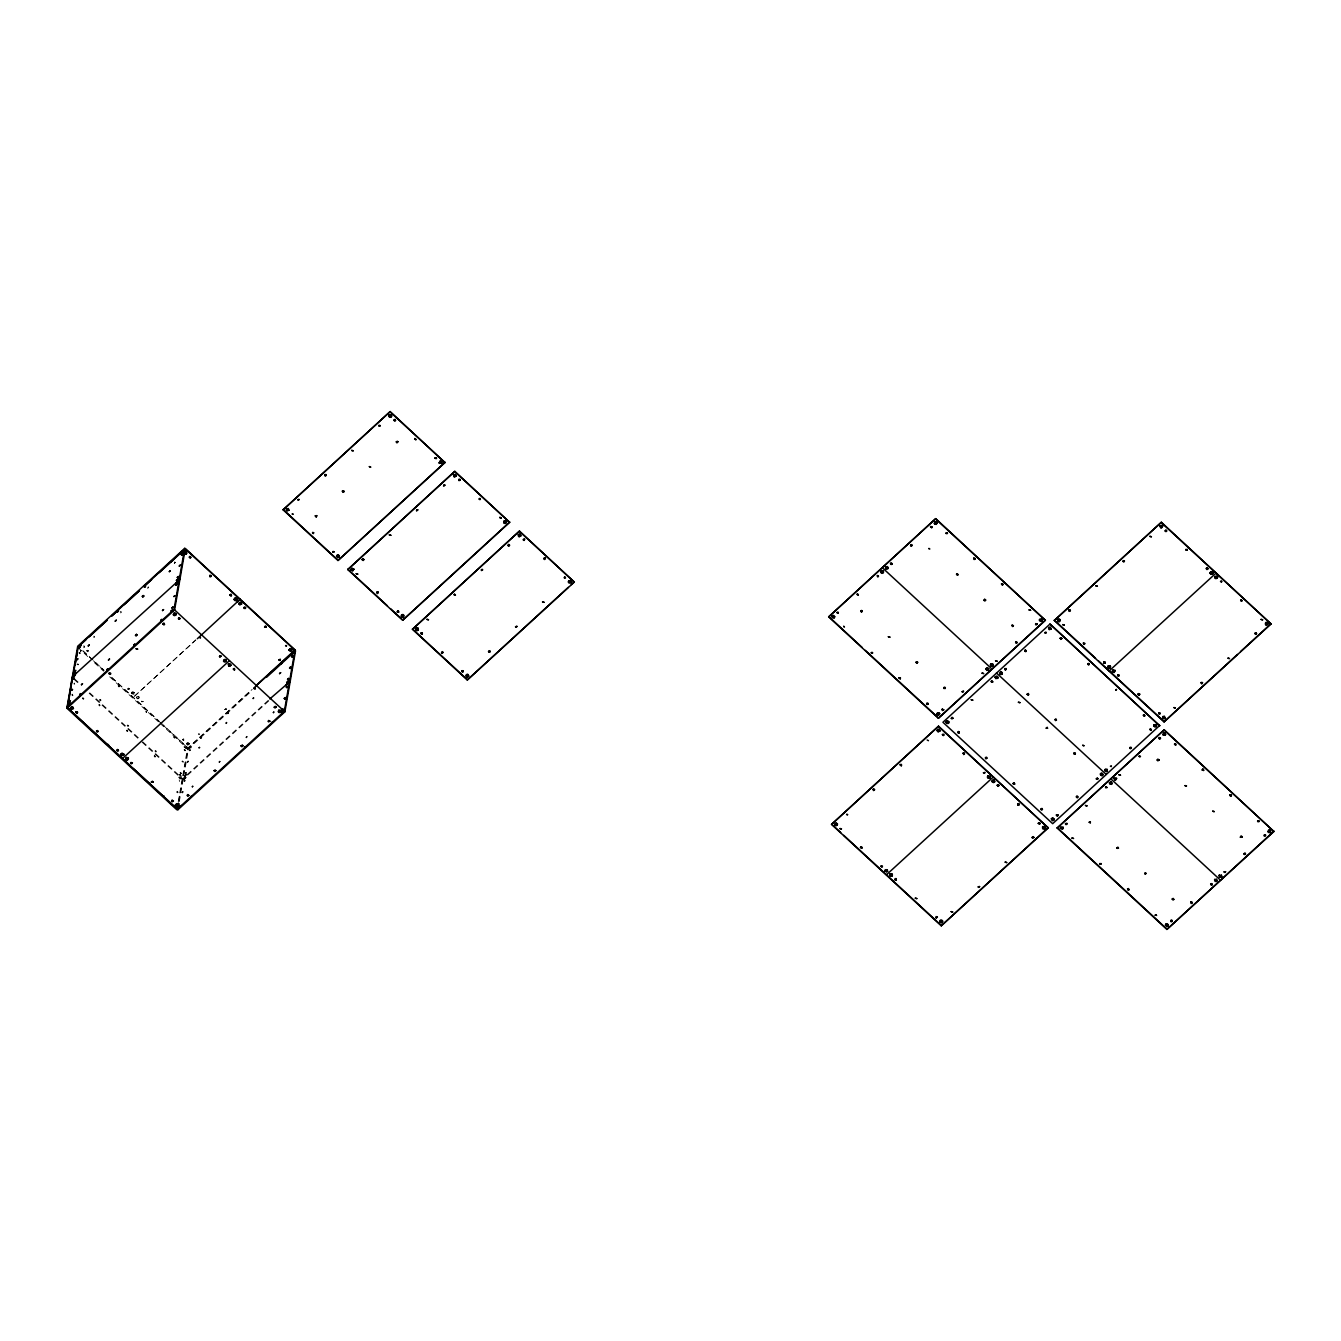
<?xml version="1.0" encoding="UTF-8"?>
<svg xmlns="http://www.w3.org/2000/svg" width="1341" height="1341" viewBox="0 0 1341 1341"><rect width="100%" height="100%" fill="white"/><g stroke="black" fill="none" stroke-linecap="round" stroke-linejoin="round"><path stroke-width="0.75" stroke-dasharray="5 3.75" d="M88.188 651.307C86.997 647.887 86.729 653.637 88.154 650.452M93.937 637.645L93.971 636.103M120.774 612.988L120.606 611.278M127.68 688.989L129.122 688.654M129.205 689.207C127.864 685.519 127.345 692.057 129.256 688.52M131.653 693.247C132.021 689.19 135.592 694.37 134.486 692.643M136.279 697.521C137.201 694.202 141.157 699.499 138.089 695.979C134.67 695.459 137.218 701.092 138.978 697.907M141.543 701.796L143.118 701.695L141.693 701.125M141.626 701.661L143.101 701.326M182.544 739.696L183.516 739.025L183.868 740.215M186.516 743.953L187.975 742.361L189.416 743.685M199.407 734.365C198.703 732.387 197.362 735.337 199.457 734.047M224.902 709.423C227.065 709.087 226.21 707.662 224.936 709.607M84.248 646.211L84.198 647.2L83.863 645.624M94.289 637.226L94.256 636.372M121.31 612.502L121.277 611.647M131.703 693.582L131.753 692.61M189.232 744.339L187.589 745.227L186.617 743.3M178.219 801.583L187.455 748.664L252.192 689.408M178.755 801.097L188.058 747.859L250.717 690.498M179.308 801.6L188.545 748.68L251.22 691.319M189.617 750.876C189.819 747.725 189.735 752.402 190.673 749.921M189.601 748.932C189.852 743.853 193.774 748.429 189.047 748.412M190.087 749.569L189.081 750.541M187.053 761.872C190.238 759.408 185.93 764.471 188.126 760.883M187.606 762.442L188.679 761.319M185.276 776.975L184.337 779.507L186.248 777.529L184.153 776.255L186.047 774.293L185.125 776.808M185.645 773.69C185.829 770.555 185.745 775.232 186.684 772.734M186.097 772.382L185.092 773.371M186.131 774.444L184.17 776.372M185.678 777.026L184.857 778.233M184.27 781.568C186.935 780.361 181.773 781.049 185.343 780.445M181.722 792.397C184.874 789.916 180.633 795.012 182.795 791.408M200.764 738.656C201.167 735.036 200.681 740.316 201.837 737.533M199.038 748.412C201.72 747.272 196.524 747.892 200.111 747.356M191.713 786.765C194.814 784.25 190.606 789.313 192.786 785.776M227.769 713.865C230.451 712.792 225.254 713.362 228.842 712.809M226.059 723.738C228.724 722.481 223.578 723.185 227.132 722.631M218.717 762.023C221.818 759.509 217.628 764.588 219.807 761.034M253.08 699.013C255.762 697.739 250.583 698.493 254.153 697.89M245.738 737.299C248.89 734.767 244.632 739.712 246.811 736.31M272.759 712.574C275.911 710.026 271.67 715.055 273.832 711.585M84.248 646.882L83.846 647.77M86.813 650.435L87.249 651.793L88.238 650.988M139.112 697.588L138.71 698.477M226.478 709.322L224.986 709.305M78.801 652.732C82.337 653.017 77.258 652.765 79.907 653.754M79.354 652.346L80.46 653.268M80.46 651.743L80.393 650.653M80.762 651.726L81.13 650.452M77.04 664.667L78.432 664.734L77.812 663.728M74.576 684.296C74.744 681.211 74.459 684.715 73.705 683.793M72.129 695.627L72.096 694.889M72.565 695.778L72.129 694.102M101.044 700.455C97.357 699.834 102.939 700.404 100.005 699.298M100.541 700.89L99.536 699.767M99.2 704.31C99.284 707.914 99.217 702.751 100.173 705.483M99.636 705.986L98.765 704.83M118.528 685.368C118.829 688.888 118.461 683.86 119.6 686.458M119.031 687.011L118.058 685.838M127.144 725.464C130.613 725.783 125.685 725.364 128.216 726.554M127.713 724.911L128.803 726.001M127.814 731.113C124.428 730.459 129.557 730.962 126.808 730.107M127.345 731.583L126.372 730.409M145.666 711.535C149.387 711.92 144.325 711.535 146.571 712.624M146.203 711.048L146.538 712.037M155.439 750.507C155.774 754.044 155.305 748.949 156.511 751.597M155.925 752.15L154.886 751.01M154.081 756.022C156.461 758.889 153.612 753.307 155.053 757.196M154.55 755.553L155.623 756.642M173.576 737.081C175.503 739.914 173.458 734.482 174.481 738.17M173.944 736.578L175.001 737.734M183.901 746.87C191.143 751.53 179.275 743.802 185.879 748.865M184.505 746.266L186.416 748.362M184.019 749.787C186.416 752.687 183.516 747.054 185.024 750.893M184.488 749.317L185.544 750.457M183.549 761.872L181.923 761.286L182.829 761.47M182.477 760.883L183.013 762.375M180.046 772.617C182.426 775.551 179.543 769.818 181.052 773.723M179.208 774.679C183.298 780.11 178.018 770.405 181.052 776.724M179.627 774.226L181.538 776.338M178.638 777.294C183.214 782.591 177.247 772.936 180.549 779.406M179.174 776.808L181.085 778.903M179.158 779.842L179.66 781.485M176.61 791.911C179.979 791.827 175.168 791.911 177.716 792.849M177.18 791.257L178.252 792.347M148.13 588.079L148.365 587.09M182.644 739.344C186.013 737.936 181.069 741.539 183.767 740.014M185.092 778.132L184.27 779.456M195.853 639.808L133.128 697.471L195.786 640.11M268.25 700.354L182.125 779.188L140.973 741.171M268.803 700.874L183.231 779.222L141.526 740.668M86.88 650.586L87.986 650.603M129.054 689.207L127.848 689.039M132.055 692.325L134.284 692.643M134.15 693.9L131.904 693.599M141.76 701.293L142.967 701.46M186.919 743.031L189.299 743.652M189.014 744.607L186.634 743.97M183.834 781.065L184.79 779.942M174.246 561.913L175.252 562.499M133.849 694.102L132.139 693.867M138.475 698.376L136.38 697.538M78.365 664.767L77.141 664.13M73.034 695.292L72.079 694.42M181.488 773.304L180.549 772.902M252.561 698.527L253.6 697.387M225.556 723.252L226.579 722.112M186.684 774.847L184.723 776.892M183.784 778.987L186.231 777.411M193.339 786.212L192.266 787.335M183.348 791.861L182.275 792.984M147.577 588.28L148.298 586.922M174.397 563.522L175.386 562.365M174.263 563.153L175.302 562.197M274.385 712.037L273.313 713.144M227.216 713.412L228.288 712.289M247.364 736.762L246.291 737.885M200.211 738.137L201.284 737.03M198.485 747.96L199.558 746.836M220.36 761.487L219.287 762.61M82.891 650.687L104.229 670.399M111.839 677.44L159.093 721.106M160.618 722.514L188.058 747.859M82.84 650.988L91.976 659.437M93.501 660.845L104.179 670.701M111.789 677.741L188.545 748.68M77.728 647.267L88.389 657.124M94.49 662.756L103.626 671.204M109.727 676.836L158.506 721.894M160.032 723.302L187.455 748.664M74.459 678.714L79.035 682.938M89.696 692.794L140 739.26M73.923 679.2L78.482 683.424M89.16 693.28L139.447 739.763M225.053 709.473L226.478 708.953"/><path stroke-width="1.5" d="M70.687 708.199C75.834 703.522 70.47 713.814 71.442 706.774M73.487 708.584L71.727 706.958M76.035 711.987L77.175 712.792M77.56 712.188L76.538 713.177L76.102 711.803M97.994 731.633L96.518 731.113L97.893 731.096M110.515 674.054L109.141 673.182L110.599 673.869M120.941 754.631L122.031 753.072L123.724 754.329M125.568 758.889L126.305 757.464M128.451 758.637L126.993 760.23L125.668 758.922M130.831 763.18L132.256 762.845M132.424 762.895L131.401 763.867L131.1 762.359M163.25 623.548L163.133 624.403M164.625 624.42L163.669 623.531M151.332 782.121L152.84 781.971M175.973 614.781L176.006 613.792M178.537 619.022C179.761 615.033 179.845 621.889 178.521 618.184M180.046 618.385L178.521 618.553M190.673 557.504L189.182 557.102L190.539 557.504M171.916 800.577L172.419 801.767L173.408 800.979M175.805 805.321L176.559 803.896M178.705 805.069L176.878 806.611L176.04 804.365M200.463 637.83C199.038 637.713 199.356 636.841 200.446 637.696M209.682 576.429L210.084 575.323L211.224 575.775M210.034 575.624C213.001 575.658 208.894 578.474 209.934 575.423M187.79 794.543L187.572 796.152L188.779 795.247M219.455 656.57C221.969 653.369 219.723 660.007 219.723 655.766M234.139 599.444C234.273 595.991 239.184 599.293 235.932 600.734C232.429 601.07 235.379 596.041 236.921 599.159M226.21 661.214L226.109 659.906M214.191 770.807L215.499 770.321M237.022 599.176L236.787 600.148M214.275 770.673L215.784 770.522M230.836 665.471C229.328 659.621 226.73 669.561 230.887 665.17M238.748 603.718L240.207 602.126L241.598 603.752M241.548 604.087L240.525 602.478L238.799 603.383L239.821 604.992L241.598 603.785M233.384 668.874L234.289 670.081L234.507 668.472M245.235 608.311C242.268 608.345 246.509 605.445 245.353 608.512M245.621 607.708L244.112 607.641M241.196 746.065L242.52 745.596M255.343 688.536L254.824 687.346L253.835 688.134M266.054 627.152C265.149 623.682 264.127 629.281 266.105 626.465M286.27 509.865C290.913 504.836 286.873 515.581 286.723 508.625M289.069 510.234L286.957 508.742M293.042 513.972C291.5 514.156 291.902 513.737 292.908 514.357M269.826 721.056L268.384 721.391M274.352 707.461L275.626 706.791M275.911 706.992L274.486 707.31M289.002 650.15L290.042 648.91L291.634 649.53M315.353 515.866L316.258 517.056L316.644 515.564M313.643 532.796C311.783 534.59 312.688 530.5 313.258 533.416M326.165 475.535L326.131 474.697M332.702 552.09C335.686 550.229 330.992 553.464 334.144 551.754M342.374 491.141L343.665 491.845M343.883 491.342L342.877 492.331L342.558 490.823M336.524 556.297L337.546 555.04L339.156 555.677M339.407 556.029C336.608 561.326 336.088 551.369 339.307 555.995M353.823 569.338L352.784 570.579L351.174 569.959M380.123 425.533C377.022 427.243 382.017 424.678 378.698 425.684M363.897 559.515L362.338 559.499M391.538 416.431L391.589 415.459M395.545 420.538L394.774 419.632L394.036 420.521M376.771 592.336L377.542 593.242L378.196 592.186M414.604 439.161L416.045 439.496L414.788 438.473M397.204 611.781L398.243 612.183M398.73 611.982L398.411 610.876M416.615 510.552C418.845 507.803 415.274 512.597 417.805 509.714M435.02 458.236L436.512 457.583M435.071 457.918L436.546 458.438L435.054 458.052M418.375 629.734L418.057 628.158M422.365 633.84C421.309 630.153 420.487 636.824 422.415 633.17M444.91 485.157L443.569 486.129L444.541 484.721M453.509 475.15L454.901 476.826L456.292 475.535M458.94 479.273L459.075 480.698L460.281 479.793M441.457 652.933L442.882 652.413L441.642 652.782M442.899 652.598C441.608 649.295 441.072 655.531 442.949 652.296M453.962 594.834L455.001 595.22M455.487 595.035C452.94 592.42 456.242 597.131 454.348 594.214M479.257 498.534C480.38 501.987 480.732 496.204 479.29 499.388M462.293 670.617C461.589 674.808 464.807 668.841 461.891 671.338M468.629 676.166C467.707 670.768 463.902 678.714 468.545 676.166M482.509 570.311L482.341 569.305M501.216 518.179L499.908 517.475M488.493 651.575L489.934 651.24M506.546 521.967L505.088 523.56L503.763 522.269M509.597 545.083L508.608 544.379L508.021 545.552M520.861 535.931C519.671 531.237 516.419 538.411 520.777 535.931M523.409 539.333C524.582 542.82 524.884 537.02 523.443 540.188M515.497 626.85L516.939 626.515M543.843 558.778L545.334 558.141M564.343 577.72C566.137 575.943 565.466 580.033 564.729 577.116M568.316 581.977L570.143 580.435L571.115 582.363M831.889 616.257L834.001 617.765M834.689 616.642L834.236 617.866M838.376 612.468C835.225 614.178 840.338 611.446 836.968 612.619M843.707 626.264C844.746 626.901 844.478 627.906 843.807 626.465M857.033 594.147C859.598 596.225 855.91 592.202 858.391 594.884M862.162 611.546C860.989 608.06 860.687 613.876 862.129 610.691M834.655 824.447L836.432 823.223L837.32 825.151M847.596 814.557C845.869 815.127 846.657 813.434 847.546 814.859M871.164 652.866C873.946 651.441 869.94 653.067 872.673 652.883M891.815 564.058L890.508 563.337L891.966 564.041M874.399 789.145L873.879 790.352L873.192 789.262M912.031 545.251L910.589 545.586M900.347 677.641L900.18 678.814M884.909 870.896L886.686 869.655L887.708 871.264M930.503 526.745L931.794 527.449M900.213 764.538L901.387 765.728L900.28 764.705M889.536 875.153L889.988 873.93M917.663 662.253L916.641 663.242L916.205 661.884M892.318 875.539L892.218 874.231M896.308 879.646L895.553 878.741L894.816 879.612M946.293 532.662L947.433 533.483L946.075 533.316M926.648 703.405L926.681 704.26M928.022 704.276C927.788 700.404 925.625 706.506 928.14 703.79M927.151 739.981L928.458 740.685M936.906 714.049L937.946 712.792L939.689 713.747M957.876 575.004C956.787 571.065 958.178 577.619 956.569 573.965M939.806 713.781L937.644 715.189L937.376 712.825M939.94 731.029L938.968 729.118L937.191 730.309M945.288 687.983L943.88 688.503L945.371 687.866M943.662 709.64L942.505 710.244L942.337 709.121M942.421 734.751L943.93 735.136L942.555 734.265M946.075 722.33L947.165 720.788M952.764 718.441C951.792 714.82 950.752 720.955 952.814 718.122M973.7 558.392L975.125 558.946L974.002 558.275M963.542 690.984C960.441 692.593 965.218 690.816 962.084 691.822M959.033 732.018C955.731 731.767 960.592 734.818 958.731 731.532M959.251 732.706L959.217 731.868M936.085 917.529L937.409 917.043M939.773 921.585L940.812 920.345L942.421 920.982M964.129 754.212L963.056 753.223M942.673 921.317L941.214 922.91L939.89 921.619M964.481 753.407L964.363 754.262M985.903 669.209L987.362 667.617L988.686 668.908M990.496 664.432L990.463 665.421M1001.559 583.989L1002.783 584.86L1001.409 583.989M1002.884 584.508C1001.962 581.474 1000.922 586.57 1002.934 584.207M992.591 681.848L991.301 681.144L992.658 682.016M992.742 681.831L991.837 680.641L991.25 681.815M995.072 677.49L996.899 675.965L997.738 678.194M983.422 772.835L984.998 772.366M985.501 757.615L986.021 758.805L987.01 758.017M984.797 773.036L983.506 772.701M997.972 677.239L997.503 678.462M1002.364 673.752C1001.124 667.986 998.039 677.289 1002.28 673.769M1004.795 668.773L1004.828 669.628M1004.996 668.455L1005.515 669.98L1006.085 668.472M978.176 886.87C981.411 885.446 976.634 888.982 979.466 886.585M994.804 781.736L993.832 779.808M998.844 785.155L997.905 786.027L997.419 784.971M1024.993 650.15L1024.826 651.324M1026.234 651.173C1024.876 653.369 1025.01 647.82 1026.167 651.34M1013.142 783.714L1014.114 783.043L1014.584 784.099M1014.668 783.932L1014.165 782.742L1013.159 783.53M1027.256 694.554C1028.765 691.671 1028.664 697.169 1027.29 694.051M1035.587 624.068L1037.079 624.403M1017.785 804.583C1019.277 801.281 1019.713 807.114 1017.936 804.634M1044.706 632.667C1047.522 631.812 1043.583 632.55 1046.164 633.053M1046.315 632.382L1044.991 632.868M1048.561 628.527L1050.389 627.001L1051.227 629.231M1051.361 628.912L1049.265 627.42M1046.148 728.23C1049.316 725.447 1044.857 729.42 1047.623 728.129M1060.345 620.263C1058.3 625.224 1056.255 616.558 1060.245 620.229M1033.509 837.119L1032.302 837.957L1033.794 837.32M1060.278 638.215L1061.033 639.121L1061.77 638.232M1061.804 638.417L1060.781 639.406L1060.362 638.048M1040.884 809.511L1042.41 809.344L1040.934 808.824M1039.811 823.743L1039.778 822.888L1039.728 823.91M1042.376 809.528C1041.689 805.991 1040.23 812.009 1042.426 809.226M1070.42 610.44L1069.263 611.043L1069.095 609.92M1051.294 818.831L1053.406 820.323M1054.093 819.2C1051.21 824.464 1050.824 814.574 1053.992 819.183M1057.948 815.077L1056.926 816.049L1056.507 814.691M1060.312 828.067L1062.726 827.196M1063.111 828.453L1063.162 827.481M1073.823 753.659C1075.683 751.245 1074.862 756.341 1073.873 753.357M1067.05 823.86L1066.045 824.665L1065.542 823.475M1087.92 664.315C1090.384 661.214 1088.121 667.55 1088.188 663.493M1076.337 797.057C1078.432 793.822 1077.209 800.309 1076.488 796.403M1103.76 662.89L1103.995 661.901M1104.934 661.8L1105.185 663.091M1090.384 822.821C1088.154 819.971 1091.842 824.38 1089.21 822.184M1122.853 561.276L1124.428 560.806M1124.378 561.477C1123.02 558.627 1122.685 563.857 1124.428 561.175M1096.335 778.769L1097.877 778.786M1112.326 671.238L1113.064 669.796M1103.09 774.36C1102.771 777.394 1098.279 774.176 1101.279 773.07M1104.699 770.505L1105.437 769.08M1118.143 674.825L1118.914 676.032L1117.673 675.378M1105.52 786.882L1106.828 787.586L1105.604 787.418M1106.979 787.569L1106.208 786.664L1105.554 787.72M1111.371 766.599C1109.912 765.895 1110.13 766.683 1111.421 765.929M1099.721 863.537L1101.212 863.872M1112.108 783.613L1111.136 781.702L1109.359 782.893M1113.902 778.467L1115.243 780.445L1116.5 778.199L1114.053 778.149L1115.293 780.127L1116.651 778.518M1116.869 848.099L1118.411 848.132M1160.032 526.074C1161.155 531.824 1164.558 522.588 1160.116 526.074M1118.394 848.317L1117.891 847.126L1116.885 847.914M1131.435 747.809L1129.994 748.144M1139.699 694.169L1138.677 695.158L1138.241 693.8M1165.279 530.516C1166.385 534.221 1167.123 527.533 1165.228 531.187M1144.711 715.742L1143.42 715.021L1144.778 715.893M1140.47 756.542C1137.503 756.995 1141.996 756.592 1139.029 756.207M1128.904 889.67L1127.597 888.949M1149.975 729.135L1150.997 730.443L1150.846 728.817M1151.349 730.007L1150.042 729.303M1156.579 725.397L1156.344 726.369M1158.691 713.043L1160.166 712.943L1158.708 713.764M1162.563 717.67L1163.033 716.429M1160.552 738.12L1159.931 739.109L1159.026 738.288M1185.796 549.592L1187.154 550.33L1185.779 549.458M1157.4 760.23L1158.842 759.894M1144.678 873.36C1147.645 872.388 1142.716 875.707 1146.186 873.427M1165.363 718.038L1163.267 716.547M1165.597 734.65L1164.96 732.873M1175.638 743.534L1175.604 745.076L1174.498 744.138M1155.121 915.249C1157.853 914.327 1154.065 914.948 1156.545 915.434M1207.738 569.104L1207.235 567.913M1210.286 572.506L1210.236 573.495M1165.43 925.206L1165.664 924.251M1168.329 924.938L1168.095 925.91M1172.285 899.325C1174.548 896.09 1172.989 902.61 1172.436 898.654M1201.033 682.636L1201.787 683.558L1202.441 682.502M1214.896 576.781C1214.795 581.525 1220.276 575.725 1215.499 576.312M1172.068 920.462L1171.917 921.619L1170.743 920.429M1173.811 899.526L1172.503 898.822M1172.101 921.301C1171.615 917.764 1169.57 923.463 1172.084 921.166M1221.668 581.424C1219.874 582.597 1220.511 579.765 1221.45 581.927M1202.139 770.052L1202.76 769.063M1203.665 770.254L1203.162 769.063M1191.747 903.432L1192.183 902.51M1240.643 600.165C1243.258 602.847 1239.302 597.667 1242.118 600.684M1210.638 884.004L1211.946 884.708M1212.163 884.222C1210.001 887.407 1211.392 880.886 1212.013 884.876M1214.527 879.73L1215.147 881.506L1216.907 881.02M1229.932 795.163L1230.837 796.353L1231.356 795.012M1231.457 795.364L1230.502 796.034L1230.015 794.995M1221.718 876.628L1221.383 875.053M1224.149 871.65L1224.92 872.555L1225.64 871.667M1255.059 633.187L1255.562 634.377L1256.584 633.388M1267.899 623.934C1263.876 627.303 1266.122 619.374 1267.848 624.236C1264.563 627.94 1264.68 619.441 1267.899 623.263M1241.9 837.203L1241.582 836.097M1244.062 853.831L1245.588 854.049M1257.64 820.759L1257.674 821.614M1259.015 821.631C1256.651 818.697 1259.97 823.508 1257.791 820.759M1265.653 835.259L1264.345 835.728M130.094 765.577L67.05 707.327L77.711 646.245L184.689 548.335L295.54 650.754L284.879 711.82L177.9 809.746L133.145 768.393M284.326 711.317L176.794 809.729L67.067 708.333L78.314 646.463M67.603 707.83L177.347 809.243M68.307 703.757L72.38 676.786L179.912 579.379M73.638 673.232L74.358 669.159M75.062 665.086L75.783 661.012M76.487 656.939L77.191 652.866M122.467 758.537L229.462 660.61M67.05 707.327L174.028 609.401L184.689 548.335M174.531 610.222L185.309 548.536L295.037 649.932L284.275 711.618M177.699 807.198L178.403 803.125M177.9 809.746L178.956 803.645M283.119 509.815L390.164 411.57L444.977 462.578L337.999 560.504L283.119 509.815L390.164 411.57M337.999 560.504L445.028 462.276M347.788 569.556L454.817 471.328L509.63 522.336L402.652 620.263L347.788 569.556L454.817 471.328M402.652 620.263L509.697 522.018M412.441 629.298L519.487 531.07L574.3 582.078L467.305 680.004L412.441 629.298L519.487 531.07M467.305 680.004L568.232 587.375M828.654 616.86L935.7 518.632L1045.377 620.33L938.382 718.256L828.654 616.86L935.7 518.632M831.521 824.397L938.549 726.168L1048.243 827.883L941.248 925.81L831.521 824.397L938.549 726.168M882.194 567.595L991.938 668.991M886.435 874.801L993.43 776.875M938.382 718.256L1045.427 620.028M941.248 925.81L1048.293 827.565M996.48 673.014L1106.224 774.411M1049.986 624.051L1159.663 725.766L1049.986 624.051L942.941 722.279L1052.685 823.692L1159.714 725.447M1054.311 620.481L1161.356 522.252L1271.033 623.951L1164.055 721.877L1054.311 620.481L1161.356 522.252M1057.177 828.017L1164.223 729.789L1273.9 831.504L1166.905 929.43L1057.177 828.017L1164.223 729.789M1109.242 670.869L1216.22 572.942M1110.717 778.752L1220.461 880.149M1164.055 721.877L1237.458 654.425M1166.905 929.43L1273.95 831.185M118.008 610.44L111.89 615.988M143.94 586.704L151.617 579.614M181.789 553.213C185.527 548.184 179.409 553.632 182.376 551.989M76.051 712.121L77.325 711.685L77.292 712.993M83.511 698.778C82.337 698.208 82.371 697.689 83.444 698.611M96.619 730.761C96.686 734.499 99.15 728.85 96.569 731.063M186.734 553.079L186.315 553.967M190.606 557.672C189.701 553.582 188.779 560.538 190.724 556.817M163.2 623.85C164.323 626.733 164.792 622.09 163.535 623.297M176.023 614.463C172.469 618.955 173.609 609.116 176.006 614.446M118.41 750.742C116.432 747.306 118.88 753.089 117.136 750.424M121.176 753.676L121.662 755.771L123.657 755.017M123.59 755.318L123.774 754.028M132.39 762.711L130.898 763.046M230.317 594.532L230.266 595.538M230.183 595.002C232.177 592.119 231.406 598.136 230.216 594.884M152.908 782.021L151.416 782.004M244.163 607.322L244.246 608.496L245.403 608.211M226.076 661.515C225.523 655.28 221.449 664.6 226.126 661.214M297.685 499.757C300.317 500.511 296.646 499.841 299.127 499.422M228.272 664.13L228.825 665.924L230.753 665.488M171.983 800.409L171.95 801.432M233.384 669.243L234.759 669.746L233.585 668.556M178.47 806.025L177.967 803.93M324.924 474.53C324.388 478.335 327.556 473.138 324.857 474.831M187.187 795.347L188.695 795.364M266.105 626.834L264.546 627.119L265.971 626.599M316.761 515.715L316.107 516.771L315.42 515.698M215.767 770.706L214.962 771.528L214.242 770.488M255.377 687.849L255.142 688.838M343.732 492.013L343.782 490.99M278.962 659.789L280.487 659.99M242.788 745.982L241.782 746.769L241.263 745.764M388.991 415.09L389.477 417.202L391.455 416.448M289.053 649.815L290.461 648.558L291.785 649.849M391.404 416.749L391.438 415.14M394.12 419.984C396.098 417.52 395.31 423.102 394.103 420.202M339.172 556.984L339.357 555.694M274.335 707.093L275.341 706.288L275.86 707.294M268.653 720.419L268.451 721.86L269.792 721.24M275.894 707.176L275.106 707.998L274.369 706.958M362.305 559.616C364.031 556.766 363.947 562.332 362.456 559.851M378.061 592.035L377.475 593.56L376.855 592.169M441.843 462.561L441.44 463.45M453.644 474.848L454.13 476.943L456.258 475.871M398.646 612.167L397.573 611.178M418.241 630.052C418.342 625.241 413.212 631.41 418.074 630.002M421.007 632.969L422.08 633.958M499.841 517.308C502.506 518.028 498.215 518.045 501.266 517.877M482.559 569.623C479.29 570.897 483.498 570.83 481.352 569.489M509.379 545.586C507.468 547.43 508.423 542.904 509.496 545.435M523.359 539.652L524.817 539.183L523.61 540.021M468.68 675.864C466.903 679.904 464.17 672.914 468.244 674.909M490.001 651.408C487.537 654.307 489.834 647.887 489.817 652.095M545.418 558.677C543.759 561.577 543.742 555.945 545.284 558.443M517.073 626.381C514.139 628.342 518.498 625.359 515.581 626.716M568.55 581.022L569.037 583.117L571.031 582.363M570.981 582.681L571.149 581.374M832.023 615.955L832.225 617.832L834.286 617.564M862.213 611.228L861.408 612.049L860.687 611.027M878.472 576.228C875.824 573.814 879.26 578.44 877.383 576.513M887.943 568.634L887.457 566.539M891.882 564.209L891.447 562.851L890.592 563.89M911.981 545.569C910.891 542.267 909.969 548.285 911.997 545.435M931.643 527.566L930.855 526.326M931.995 526.762L931.744 527.767M945.941 533.45L947.4 532.628M900.297 678.663L900.431 677.825M837.505 824.531L836.097 825.788L834.773 824.48M975.192 558.409L974.203 559.583L973.784 558.225M874.617 789.832L873.427 790.553L873.309 789.111M860.453 847.495L861.877 848.065L860.486 847.378M901.437 765.409C898.42 766.013 902.359 762.409 901.387 765.728M945.221 688.536L944.969 687.246M984.411 599.427C983.271 602.545 987.412 599.561 984.512 599.611M985.719 600.131L984.747 599.243L984.16 600.416M942.22 709.272L942.455 710.546L943.645 709.825M880.953 866.454L882.512 866.169L881.02 866.504M946.327 721.374L946.143 722.682M948.741 723.034L947.903 720.804M884.959 870.544L885.362 869.655M889.77 874.198L890.256 876.293L892.234 875.539M892.184 875.857L892.368 874.55M959.1 732.722L957.876 732.555L958.346 731.515M990.647 664.113C990.144 669.578 995.894 662.739 990.815 664.164M896.241 879.813C896.073 875.991 893.693 881.758 896.291 879.512M988.552 669.897L988.736 668.606M1011.902 625.526L1012.623 626.565L1013.427 625.744M995.307 676.535L995.793 678.647L997.57 678.144M963.341 752.955L963.693 754.597L964.112 752.971M1015.69 642.004L1017.048 642.741L1015.757 642.171M1035.554 624.185L1036.979 624.034M1037.113 624.269L1035.939 624.99L1035.805 623.565M1042.058 620.933L1041.555 618.838M987.63 776.121L988.166 777.914L989.876 777.73M990.044 777.78L990.228 776.489M1027.256 694.185L1028.43 693.465L1028.564 694.889M992.055 781.015L993.094 779.808M997.302 785.44L998.09 784.619L998.827 785.658M998.844 785.524L998.056 786.362L997.318 785.323M1083.377 643.093L1084.014 644.485L1084.802 643.294M1017.936 803.913L1017.886 804.935M1018.07 804.784L1019.361 804.483L1018.154 803.963M1056.39 720.352C1056.105 716.513 1053.892 722.33 1056.44 720.05M1160.166 525.773L1161.055 527.7L1162.781 526.125M1103.811 662.588C1106.308 660.577 1103.978 665.656 1103.878 662.035M1032.218 837.421L1033.207 836.616L1033.727 837.622M1038.303 823.34L1039.593 823.039M1032.235 837.304L1033.76 837.505M1110.365 667.65L1110.164 665.773M1073.973 752.988L1075.214 753.877M1042.493 826.827L1042.745 828.403L1044.455 828.637M1075.281 754.044L1075.314 753.022M1044.907 828.487L1044.723 826.592L1042.711 826.559M1054.043 819.552L1053.64 820.441M1057.798 815.747L1057.848 814.725M1060.362 827.732L1061.066 826.643M1065.492 823.776L1066.967 823.324L1065.76 824.162M1097.91 778.668L1096.502 778.819M1138.308 693.951L1139.464 693.666L1139.414 694.973M1089.177 822.318L1090.468 822.016M1206.364 568.232L1207.001 569.623L1207.788 568.433M1129.977 747.44C1130.178 751.245 1132.491 745.495 1129.927 747.742M1143.387 715.206C1144.929 718.458 1144.778 712.239 1143.504 715.574M1215.03 576.462C1213.856 579.647 1219.723 578.172 1216.974 576.027M1153.914 724.71L1153.729 726.001M1159.931 713.932L1158.976 712.792M1221.517 582.078L1221.634 581.24M1162.613 717.318L1164.39 716.128L1165.228 718.357M1101.246 863.755L1099.687 864.04L1101.112 863.52M1159.093 737.734L1158.976 738.589M1118.444 847.998L1117.036 848.149M1157.384 759.526L1157.819 760.883L1158.808 760.079M1202.525 682.67L1201.737 683.86L1201.1 682.468M1127.53 888.798L1128.753 889.67M1128.82 889.837C1128.736 886.032 1126.239 891.815 1128.887 889.519M1256.366 633.891C1253.55 634.611 1256.735 630.823 1256.433 634.058M1190.842 901.99L1191.16 903.499L1192.149 902.325M1191.613 903.197L1191.194 901.806M1214.661 879.411L1216.287 881.355M1219.17 875.287L1219.707 877.081L1221.416 876.897M1221.584 876.947L1221.333 875.355L1219.338 875.338M1224.098 871.952C1227.501 870.862 1222.355 873.427 1225.506 871.801M1241.867 837.069L1240.391 837.186L1241.883 836.851M1244.096 853.647C1246.074 851.049 1245.286 856.279 1244.096 854.016M1264.328 834.722L1264.161 835.896M1270.581 832.107L1269.324 830.129L1267.966 831.738M290.109 668.489L291.165 667.533L290.427 668.505M281.359 712.825L282.398 711.518M81.097 645.49L79.706 646.932M145.482 586.453L144.543 587.308L145.532 586.134M179.744 806.645C178.42 809.243 183.13 804.097 180.465 805.84M293.059 656.403L292.12 657.258L293.025 656.101M272.575 722.129L271.603 722.967L272.189 722.095M75.012 673.752L73.872 674.473L75.767 672.377L74.509 675.026L76.32 672.88L75.247 673.651M177.85 582.765L178.353 581.659L177.28 582.413M287.628 687.078L286.739 687.765L287.594 686.693M244.766 747.272L245.654 746.585L244.582 747.691M73.403 708.584L70.805 708.232M175.889 614.781L173.425 614.748M211.157 576.312L209.816 576.295M288.986 510.25L286.371 509.882M231.49 595.706L230.535 594.583M378.9 425.382L380.174 425.952M241.464 604.104L238.866 603.735M315.37 516L316.593 515.883M395.511 420.404L394.17 420.387M342.391 491.275L343.799 491.476M313.358 533.601L313.61 532.612M414.738 438.775L415.844 439.798L414.905 438.675M152.84 782.189L151.499 782.172M286.538 645.96C285.18 644.585 285.415 646.999 286.471 645.557M351.107 568.953L353.571 569.003M362.556 558.996L362.321 559.985M255.31 688.386L253.835 688.503L255.243 687.983M291.718 650.536L289.254 650.486M187.388 795.029L188.679 795.599M453.593 475.15L455.236 474.261L456.242 475.854M214.292 770.455L215.7 770.639M241.296 745.713L242.218 745.093L242.755 746.099M268.317 720.989L269.742 721.19M278.744 710.294C276.715 713.479 283.353 712.607 280.453 710.127M401.63 614.815L401.177 616.039C402.501 619.944 405.904 613.893 401.864 614.916M504.115 521.012L503.864 522.889M503.83 521.582C506.16 518.162 507.703 524.951 504.132 522.856M418.291 629.734C416.297 633.12 414.067 626.683 417.755 627.957M461.958 671.17L463.248 671.74M564.611 576.915L564.377 577.904M831.973 616.257L833.616 615.368L834.638 616.961M837.17 612.301L838.159 613.122M881.238 570.847L880.836 572.406M885.747 566.723L885.764 568.567L887.776 568.601M910.522 545.184L911.947 545.385M930.52 526.879L931.861 526.912M947.417 533.349L946.21 533.467M926.665 703.539L928.106 703.924M1011.952 625.476L1013.293 625.509M963.559 691.705L962.218 691.688M990.58 664.432L992.575 663.678L992.843 666.041M937.594 729.42C935.767 734.583 943.209 729.521 937.828 729.538M939.857 731.046L938.264 731.616L937.191 730.342M952.73 718.29L951.389 718.273M1004.828 668.908L1006.236 669.109M860.704 846.875L861.66 848.015M861.76 848.199L861.794 846.892M1049.014 627.303L1049.282 629.683L1051.277 628.929M1060.295 638.35L1061.72 638.551L1060.429 638.199M1124.345 561.343L1123.004 561.326M887.625 871.281L885.01 870.912M985.534 757.749C988.183 757.648 985.35 756.257 985.534 758.47M1083.494 642.942L1084.718 643.831L1083.444 643.261M987.848 775.852C985.685 778.635 991.368 779.339 990.077 776.171M994.72 781.736L992.256 781.702M1108.152 665.739L1108.186 667.583L1110.197 667.617M1013.36 783.211L1014.467 784.25L1013.226 783.597M1117.858 674.707L1117.606 675.696M1119.081 675.579L1117.74 675.562M1207.721 568.97L1206.38 568.953L1206.833 567.913M1210.638 571.937C1208.526 574.652 1214.192 575.49 1212.884 572.238M1210.37 572.506L1211.644 571.568L1212.817 572.557M936.085 916.523L936.387 918.032L937.376 916.858M942.203 922.558L942.622 920.982M1051.378 818.815L1052.97 818.245L1054.043 819.519M1044.689 828.755C1045.36 823.19 1039.644 830.649 1044.74 828.436M1056.44 815.01L1057.865 815.194M1077.661 797.593L1077.913 796.588L1076.555 796.554M1063.027 828.47L1060.563 828.42M1153.863 725.012L1156.143 724.475L1156.11 726.638M1151.332 729.873L1149.908 729.672M1113.985 778.467L1116.45 778.501M1165.279 718.055L1164.005 718.994L1162.681 717.686M1112.024 783.613C1106.392 786.346 1112.946 778.551 1111.454 784.401M1165.513 734.667L1163.234 735.203L1163.552 732.84M1165.228 735.237C1166.67 730.594 1159.831 735.287 1164.994 735.136M1255.075 633.321L1256.299 633.203M1158.624 760.397L1158.725 759.542M1175.772 744.959L1174.532 744.087L1175.655 744.775M1118.377 848.183L1117.321 848.417M1203.648 770.12L1202.223 769.918L1203.363 770.371M1203.48 770.572L1202.709 769.365M1229.965 795.297L1231.373 795.498M1173.794 899.392L1172.369 899.191M1210.672 884.138L1212.08 884.339M1219.388 875.019L1219.355 877.182L1221.634 876.628M1265.384 836.063L1265.435 834.739M1270.631 831.789C1267.899 835.426 1267.144 827.481 1270.614 830.481M70.486 704.528L69.095 705.517L70.436 702.919L68.542 704.997L69.682 704.293M287.795 681.865L288.617 680.524L286.639 682.569L289.17 681.044L286.27 685.184L288.013 681.748M191.176 796.772L191.143 796.286M283.253 712.641L282.264 713.546M177.046 582.514L175.973 583.285L177.8 581.139L176.459 583.737L177.599 583.033M81.365 643.663L107.364 619.877M111.94 615.687L139.447 590.493M144.04 586.302L183.767 549.927M81.315 643.965L85.908 639.774M88.959 636.975L107.297 620.179M124.11 604.791L139.397 590.811M159.261 572.624L185.242 548.838M67.067 708.333L174.581 609.92M237.106 602.025L240.173 599.226L197.328 638.718M256.835 684.899L295.037 649.932M255.243 686.609L294.986 650.234M266.49 677.339L290.947 654.944M269.792 698.963L290.209 681.295M571.3 584.575L574.35 581.776M1240.526 651.625L1271.084 623.649M184.337 551.788L186.047 551.604L186.717 553.062M184.287 552.09C188.377 550.246 185.477 557.085 183.885 553.012M389.158 415.14L391.153 415.174M391.237 416.716L389.007 416.397M297.853 499.556L298.942 499.573M396.534 441.675L397.757 441.843M179.811 618.888L178.604 618.721M110.448 673.886L109.224 673.718M436.412 458.438L435.473 458.538M76.169 711.97L77.476 712.306M236.619 600.097L234.239 599.477M332.769 551.537L334.06 551.872M453.811 474.882L456.191 475.502M339.005 556.951L336.625 556.314M443.553 485.124L444.776 485.291M460.047 480.296L458.723 479.776L460.164 479.441M225.908 661.482L223.679 661.18M228.439 664.181L230.887 665.136M117.405 749.451L117.002 750.558M121.344 753.709L123.573 754.011M123.422 755.285L121.042 754.665M376.922 592.336L378.011 592.353M398.428 612.099L397.305 612.133L397.824 610.792M401.579 615.117C404.496 612.334 404.429 619.307 401.428 616.391M279.045 710.093C276.296 715.256 284.594 710.68 278.978 710.412M173.224 801.281L172.117 801.264M421.074 633.136L422.281 633.304M176.207 804.416L178.588 805.036M178.303 805.975L175.922 805.354M544.06 558.275L545.15 558.292M568.718 581.072L570.948 581.374M570.813 582.631L568.416 582.011M886.032 566.522C883.266 571.668 891.564 567.075 885.982 566.824M883.266 572.724L881.037 572.423M858.324 594.717L857.217 594.7M832.191 615.988L834.588 616.609M860.855 610.825L862.079 610.993M973.851 558.376L975.142 558.728M957.809 574.836L956.485 574.317M872.522 652.899L871.298 652.732M985.367 600.55L984.294 600.282M916.272 662.052L917.579 662.387M917.227 663.175L917.428 661.75M900.23 678.512L898.906 677.976L900.297 677.959M1013.226 626.046L1012.002 625.174L1013.394 625.861M1160.334 525.806L1162.58 526.108M1040.147 618.804C1037.247 621.218 1043.365 622.978 1042.091 619.324M1166.586 531.22L1165.363 531.053M944.198 687.229L943.796 688.335M945.154 688.369L943.93 688.201M1041.89 620.9L1039.443 619.928L1041.806 619.358M986.305 668.287L988.535 668.589M988.384 669.846L986.976 670.483L986.004 669.226M1051.059 629.18L1048.679 628.56M942.287 709.423L943.578 709.775L942.438 709.322M1026.1 651.19L1025.01 651.156M995.475 676.585L997.855 677.205M1002.062 674.037L1000.051 674.003M946.495 721.424L948.724 721.726M948.573 722.983L946.344 722.682M873.259 789.43L874.483 789.598M837.153 825.101L834.907 824.799M1206.431 568.4L1207.654 568.567M1028.614 694.588L1027.39 694.42M1088.138 663.812L1089.227 663.829M963.123 753.374L964.347 753.541M1105.118 662.923L1103.894 662.756M986.808 758.336L985.719 758.302M1117.807 675.009L1119.081 674.858M1056.322 720.184L1055.015 719.48L1056.373 719.648M1047.505 728.264L1046.282 728.096M987.797 776.171L989.792 776.204M997.486 785.139L998.71 785.29M1138.526 693.532L1138.123 694.638L1139.314 694.789M892.016 875.807L889.636 875.187M896.174 879.646L894.95 879.478M1018.205 803.661L1017.802 804.768M1201.167 682.636L1202.391 682.804M1159.982 713.613L1158.892 713.596M1154.081 724.76L1156.462 725.38M1165.061 718.323L1162.831 718.005M1156.177 726.319L1154.752 726.939L1153.796 725.699M1097.508 779.389L1097.357 777.78L1096.368 778.953M1139.163 756.207L1140.386 756.374M1057.731 815.579L1056.423 815.244M1157.451 759.677L1158.557 759.693M1230.083 795.146L1231.172 795.163M1144.795 873.209L1146.019 873.377M1240.794 836.08L1240.475 837.354M1241.598 837.337L1240.526 837.052M1270.413 832.057L1268.167 831.755M1156.462 915.283L1155.255 915.115M1245.454 854.049L1244.347 854.033M1216.572 881.54L1216.589 878.958M1170.81 920.597L1171.9 920.613M1165.832 924.284L1168.078 924.603M1167.927 925.86L1165.547 925.24M325.025 474.714L325.964 474.848M342.659 491.024L343.598 491.158M186.081 553.867L184.371 553.632M441.189 463.349L439.245 462.829M459.058 479.475L459.98 479.592M480.396 499.355L479.34 499.087M231.39 595.521L230.451 595.387M164.323 624.537L163.267 624.269M362.673 559.197L363.813 559.65M504.35 521.113L506.445 521.934M509.211 545.703L508.155 545.418M219.823 655.95L220.896 656.235M280.152 660.292L279.096 660.007M255.041 688.654L254.103 688.52M117.354 749.753L118.494 750.206M489.716 651.894L488.577 651.458M462.243 670.919L463.181 671.053M881.875 570.512L880.786 572.071C882.11 575.976 885.513 569.925 881.473 570.948M877.299 575.591L878.439 576.043M1165.58 530.399L1166.72 530.852M917.278 662.873L916.221 662.588M1069.196 610.121L1070.336 610.574M1035.922 623.766L1036.844 623.883M900.079 678.613L898.939 677.792L900.163 677.808M1210.873 572.037L1212.599 572.272M1025.094 650.351L1026.15 650.636M992.608 665.941L990.664 665.421M988.099 670.064L985.953 668.891M1005.951 669.595L1005.012 669.461M997.268 678.345L995.173 677.523M927.788 704.226L926.849 704.092M1241.8 600.986L1240.861 600.852M1201.335 682.519L1202.257 682.653M1155.875 726.52L1153.93 726.017M1077.561 797.392L1076.622 797.258M890.223 874.03L891.933 874.265M941.969 922.44L940.024 921.938M1215.114 879.243L1217.259 880.417M1190.959 902.191L1191.881 902.309M81.198 644.92C75.8 649.111 83.092 641.249 79.303 647.016M325.679 475.72L324.706 475.016M126.59 757.648L127.965 758.017M1088.959 664.7L1087.97 663.996M992.256 682.016L991.385 681.681M1138.66 693.783L1139.615 694.303M1111.169 784.217L1109.359 782.926M107.951 744.356L108.621 744.925M1102.017 773.087C1104.699 779.255 1096.988 771.829 1102.973 774.344M891.346 873.611L892.167 874.55M941.935 920.177L940.225 920.362L939.823 921.921M152.354 781.149L152.874 782.155M70.302 709.473L71.157 709.624L70.503 708.383M934.761 523.728C939.555 525.421 934.761 518.347 934.325 523.443M1114.723 670.349L1113.013 670.114L1112.376 671.573M1115.913 690.112C1116.466 688.704 1117.187 689.76 1115.779 689.961M1257.858 821.463L1259.149 820.793M882.948 570.663L883.618 572.121M1106.861 769.097C1109.175 774.796 1101.33 768.745 1107.096 769.617M952.546 717.737L951.255 718.407M939.086 712.641L939.102 714.904L937.024 714.066M280.135 659.051L280.101 660.593L279.012 659.839M225.824 659.94L224.115 659.705L223.478 661.163M175.084 805.036L176.258 806.578M1161.289 522.554L1271.033 623.951M1054.361 620.162L1095.513 658.196M1098.564 661.012L1164.105 721.575M935.632 518.933L1045.377 620.33M1164.156 730.107L1273.9 831.504M830.23 617.95L862.229 647.535M865.28 650.351L938.449 717.955M1057.228 827.715L1166.972 929.112M938.499 726.487L1048.243 827.883M390.114 411.888L444.977 462.578M454.767 471.63L509.63 522.336M519.436 531.371L574.3 582.078M831.571 824.095L840.723 832.543M843.757 835.359L941.315 925.491M283.186 509.496L338.049 560.203M347.839 569.255L387.465 605.864M390.516 608.68L402.702 619.944M412.492 628.996L467.372 679.703M174.028 609.401L284.879 711.82M163.77 795.85L164.172 796.755L163.216 795.867M1210.437 573.512L1212.381 574.015L1213.018 572.557M1187.07 549.156L1187.087 550.162L1185.796 549.827M1112.577 671.573L1114.187 672.21L1115.159 670.634M1159.11 738.455C1162.412 738.975 1157.434 736.159 1160.468 738.237M936.923 522.504L934.979 521.984L934.476 523.761M934.526 523.459L936.085 524.398L937.108 522.504M1002.213 672.763L1000.269 672.26L999.783 674.037M943.779 734.147L943.393 735.639L942.455 734.617M937.242 916.993L936.035 917.831M887.373 869.689L886.719 872.17L884.959 870.577M391.388 415.442L389.493 414.62L388.806 416.397M417.755 510.016L416.431 510.703M175.805 613.776L174.213 613.155L173.224 614.731M173.358 800.912L172.101 800.259L173.391 801.097M125.819 759.241L127.764 759.744L128.25 757.983M1158.758 760.029L1157.853 759.19L1157.266 760.364M1115.008 670.316L1114.12 672.511L1112.427 671.254M1131.351 747.943L1129.86 748.278M1107.381 769.583L1106.543 771.494L1104.8 770.539M1168.212 924.921C1164.591 920.379 1166.15 930.537 1168.279 924.603M1066.983 823.81L1065.492 824.145M1063.011 827.162L1062.458 829.241L1060.429 828.101M1038.37 823.408L1039.61 824.045L1038.336 823.223M946.193 722.363L947.886 723.62L948.925 721.743M978.243 886.937L979.735 886.585M837.505 823.86L835.745 822.905L834.705 824.799M441.843 461.891L440.083 460.935L439.429 463.416L441.709 462.88L440.401 461.203L439.043 462.829M396.4 442.061L397.891 441.709M353.706 569.305L352.012 568.048L350.973 569.942M351.04 569.64L352.733 570.897L353.773 569.003M289.103 650.184L290.813 651.441L291.835 649.547M219.538 656.436L221.03 656.101M242.704 745.428L241.279 745.948M110.649 673.199L109.509 672.746L109.09 673.852M128.35 758.604L126.641 757.347L125.618 759.241M992.055 781.049C994.955 786.245 994.804 776.489 992.055 781.686M891.949 563.673L891.212 564.561L890.491 563.522M136.112 648.759L137.603 649.145L136.112 648.759M351.677 450.425L353.186 450.811L351.677 450.425M369.328 466.718L370.82 467.121L369.395 466.551M356.22 573.697L357.712 574.099L356.22 573.697M389.326 534.891L390.834 535.294L389.326 534.891M426.974 619.374L428.466 619.76L426.974 619.374M542.552 601.941L544.044 602.327L542.552 601.941M839.952 828.554L841.444 828.939L839.952 828.554M888.362 636.757L889.871 637.143L888.362 636.757M881.02 866.135L882.378 867.007L881.154 866.135M928.793 548.519C930.134 549.693 930.101 548.603 928.927 548.519M915.316 898.202L916.825 898.587L915.316 898.202M971.253 699.751L972.745 700.136L971.253 699.751M951.155 911.612L952.663 911.997L951.155 911.612M982.065 673.148L983.573 673.534L982.065 673.148M995.575 660.778L997.084 661.18L995.575 660.778M1015.623 642.171C1016.143 645.708 1018.104 639.992 1015.64 642.322M1029.067 609.904L1030.575 610.306L1029.067 609.904M1018.422 702.265L1019.931 702.65L1018.422 702.265M1005.197 862.146L1006.689 862.548L1005.197 862.146M1057.546 619.877C1059.289 624.956 1061.67 616.391 1057.546 619.877M1062.743 624.621L1064.234 625.023L1062.743 624.621M1095.848 585.816L1097.357 586.218L1095.848 585.816M1082.673 745.395L1084.182 745.797L1082.757 745.227M1071.979 838.058L1073.487 838.443L1071.979 838.058M1085.489 805.488L1086.981 805.874L1085.489 805.488M1110.599 666.695C1108.337 671.724 1106.677 662.923 1110.482 666.661M1118.981 774.813L1120.489 775.215L1118.981 774.813M1149.891 536.366L1151.383 536.752L1149.891 536.366M1173.962 707.679L1175.454 708.065L1174.029 707.512M1184.975 785.608L1186.467 785.994L1184.975 785.608M1227.987 658.23L1229.496 658.615L1228.071 658.045M1212.683 811.204L1214.175 811.607L1212.683 811.204M1261.11 619.425L1262.602 619.81L1261.11 619.425M78.784 648.441L79.823 647.485L78.784 648.441M76.789 659.856L77.828 658.9L76.789 659.856M74.794 671.271L75.834 670.316L74.878 671.439M73.47 676.736L75.381 674.992L73.47 676.736M73.453 678.982L74.459 677.993L73.52 678.864M71.459 690.397L72.498 689.442L71.459 690.397M89.948 636.07L90.987 635.114L89.948 636.07M69.464 701.812L70.47 700.823L69.531 701.678M88.238 645.893L89.277 644.937L88.238 645.893M81.449 684.748L82.488 683.793L81.449 684.748M79.739 694.571L80.778 693.615L79.739 694.571M117.522 611.848L118.511 610.876L117.522 611.848M115.242 621.151L116.298 620.196L115.242 621.151M108.47 660.023L109.509 659.068L108.47 660.023M106.744 669.846L107.8 668.891L106.744 669.846M142.263 596.427L143.303 595.471L142.33 596.309M142.817 596.946L143.856 595.991L142.817 596.946M135.475 635.299L136.531 634.343L135.475 635.299M136.028 635.802L137.084 634.846L136.028 635.802M133.765 645.105L134.804 644.149L133.765 645.105M170.994 561.879L172.034 560.924L170.994 561.879M169.284 571.702L170.324 570.746L169.352 571.568M162.496 610.557L163.535 609.602L162.496 610.557M181.253 554.638L182.259 553.665L181.253 554.638M181.823 555.157L182.862 554.202L181.823 555.157M160.786 620.38L161.825 619.425L160.786 620.38M179.275 566.053L180.264 565.081L179.275 566.053M177.28 577.468L178.319 576.513L177.28 577.468M176.409 580.368L178.319 578.625L176.409 580.368M177.833 577.988L178.839 576.999L177.9 577.854M175.939 585.179L176.978 584.223L175.939 585.179M173.944 596.594L174.984 595.639L174.012 596.46M171.078 610.909C174.548 611.999 173.76 607.322 171.078 610.909M171.95 608.009L172.955 607.02L171.95 608.009M281.275 663.795L282.331 662.84L281.275 663.795M279.565 673.618L280.621 672.662L279.565 673.618M291.584 654.324L293.495 652.564L291.584 654.324M291.55 656.554L292.589 655.598L291.55 656.554M289.555 667.969L290.595 667.013L289.555 667.969M287.561 679.384L288.617 678.429L287.561 679.384M286.22 687.095L287.259 686.139L286.287 686.961M284.225 698.51L285.281 697.555L284.225 698.51M284.778 699.013L285.784 698.041L284.845 698.896M282.23 709.909L283.236 708.936L282.297 709.791M396.416 441.826C397.037 445.128 398.797 439.462 396.416 441.826M518.297 534.59C518.28 540.607 523.476 532.142 518.297 534.59M1069.028 610.239C1068.961 613.675 1071.61 608.378 1069.028 610.239"/></g></svg>
